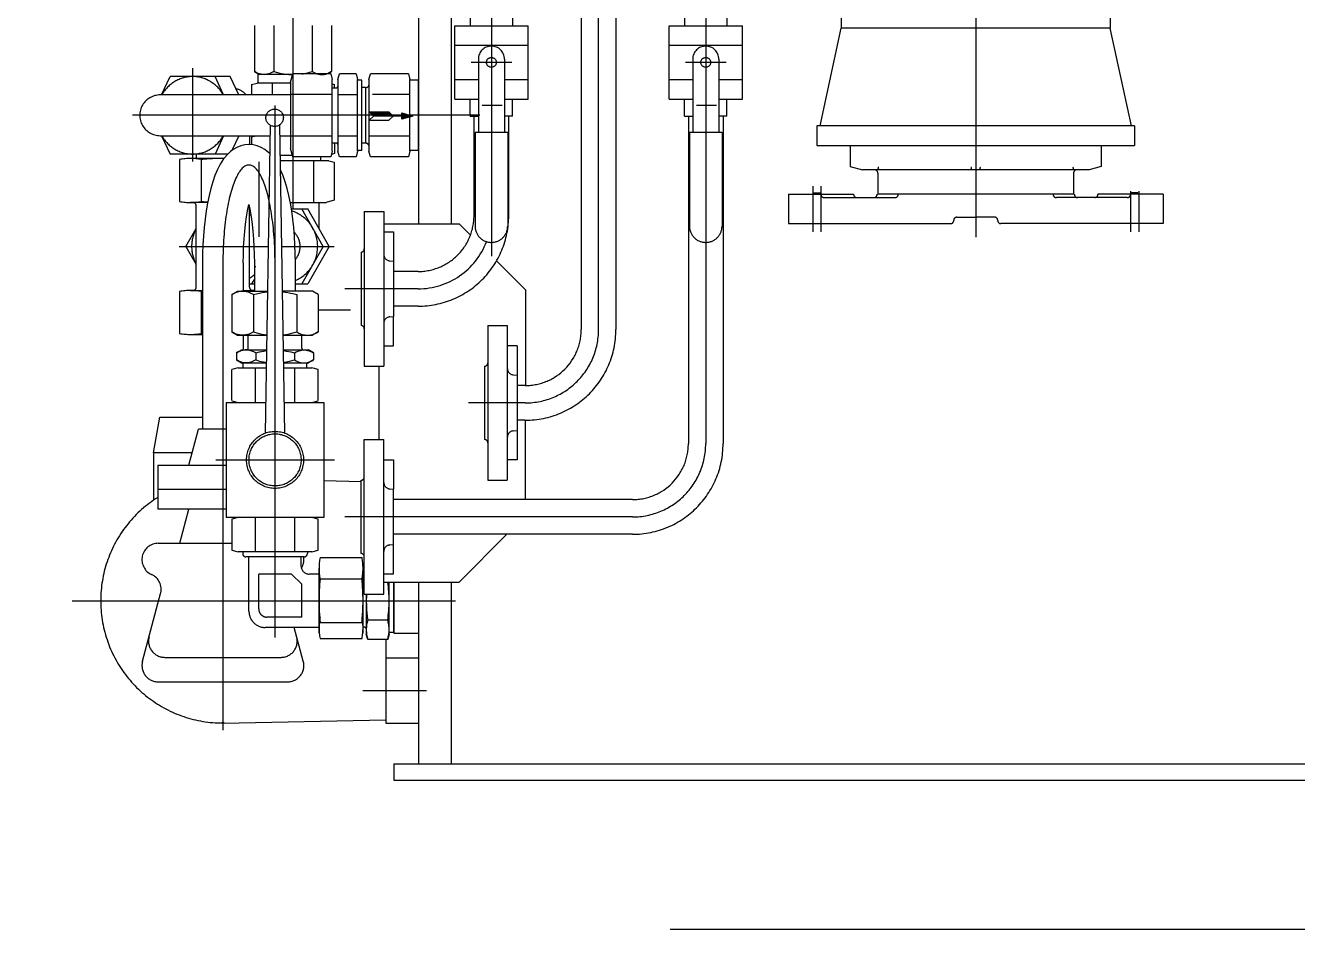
# Model space of a CAD drawing. Header units: millimetres. Extents: x -1838618 to -1600818, y -1770412 to -1553248.
# Drawn here: x -1818000 to -1817219, y -1655445 to -1654890 of the extents above; entities that cross this region are included whole.
import ezdxf

# ---------------------------------------------------------------- set-up
doc = ezdxf.new("R2010")
doc.units = ezdxf.units.MM
doc.header["$LTSCALE"] = 100
doc.linetypes.add('CENTER2', pattern=[28.575, 19.05, -3.175, 3.175, -3.175])
doc.linetypes.add('DASHED', pattern=[0.75, 0.5, -0.25])
doc.layers.add('bt', color=7, linetype='Continuous')
doc.layers.add('PV', color=7, linetype='Continuous')

# ---------------------------------------------------------------- blocks, each defined once
blk = doc.blocks.new('GENERATE')
at = {"color": 9, "linetype": 'CENTER2', "ltscale": 25.4}
for p, q in [((-1684.75, 513.04), (-1682.14, 510.44)), ((-1684.75, 513.04), (-1672.6, 513.04)), ((-1682.14, 510.44), (-1684.75, 507.84)), ((-1684.75, 507.84), (-1672.6, 507.84)), ((-1684.55, 512.87), (-1672.45, 512.87)), ((-1684.37, 512.7), (-1672.28, 512.7)), ((-1684.2, 512.52), (-1672.11, 512.52)), ((-1684.03, 512.35), (-1671.93, 512.35)), ((-1683.85, 512.18), (-1671.76, 512.18)), ((-1683.68, 512), (-1671.59, 512)), ((-1683.51, 511.83), (-1671.41, 511.83)), ((-1683.33, 511.65), (-1671.24, 511.66)), ((-1683.16, 511.48), (-1671.07, 511.48)), ((-1682.99, 511.31), (-1670.89, 511.31)), ((-1682.81, 511.13), (-1670.72, 511.13)), ((-1682.64, 510.96), (-1670.55, 510.96)), ((-1682.46, 510.79), (-1670.37, 510.79)), ((-1682.29, 510.61), (-1670.2, 510.61)), ((-1664.79, 510.44), (-1682.14, 510.44)), ((-1670, 510.44), (-1672.6, 513.04)), ((-1672.6, 507.84), (-1670, 510.44)), ((-1664.79, 512.3), (-1657.86, 510.44)), ((-1664.79, 508.58), (-1664.79, 512.3)), ((-1657.86, 510.44), (-1664.79, 508.58)), ((-1664.56, 508.66), (-1664.56, 512.22)), ((-1664.33, 508.72), (-1664.33, 512.16)), ((-1664.1, 508.79), (-1664.1, 512.1)), ((-1663.87, 508.85), (-1663.87, 512.04)), ((-1663.64, 508.91), (-1663.64, 511.97)), ((-1663.41, 508.97), (-1663.41, 511.91)), ((-1663.18, 509.03), (-1663.18, 511.85)), ((-1662.94, 509.1), (-1662.94, 511.79)), ((-1662.71, 509.16), (-1662.71, 511.73)), ((-1662.48, 509.22), (-1662.48, 511.66)), ((-1662.25, 509.28), (-1662.25, 511.6)), ((-1662.02, 509.34), (-1662.02, 511.54)), ((-1661.79, 509.41), (-1661.79, 511.48)), ((-1661.56, 509.47), (-1661.56, 511.42)), ((-1661.33, 509.53), (-1661.33, 511.35)), ((-1661.09, 509.59), (-1661.09, 511.29)), ((-1660.86, 509.65), (-1660.86, 511.23)), ((-1660.63, 509.72), (-1660.63, 511.17)), ((-1660.4, 509.78), (-1660.4, 511.11)), ((-1660.17, 509.84), (-1660.17, 511.04)), ((-1659.94, 509.9), (-1659.94, 510.98)), ((-1659.71, 509.96), (-1659.71, 510.92)), ((-1659.48, 510.03), (-1659.48, 510.86)), ((-1659.24, 510.09), (-1659.24, 510.8)), ((-1659.01, 510.15), (-1659.01, 510.73)), ((-1658.78, 510.21), (-1658.78, 510.67)), ((-1658.55, 510.27), (-1658.55, 510.61)), ((-1658.32, 510.34), (-1658.32, 510.55)), ((-1658.09, 510.4), (-1658.09, 510.49))]:
    blk.add_line(p, q, dxfattribs=at)
at = {"layer": 'PV', "color": 9, "linetype": 'CENTER2', "ltscale": 25.4}
for p, q in [((-1609.74, 656.96), (-1609.74, 424.37)), ((-1543.96, 379.37), (-1543.96, 656.51)), ((-1478.18, 656.9), (-1478.18, 309.37)), ((-1312.5, 650.17), (-1312.5, 436.08)), ((-1554.61, 636.38), (-1554.61, 379.37)), ((-1533.31, 636.38), (-1533.31, 379.37)), ((-1731.5, 592.62), (-1731.5, 453.38)), ((-1395, 577.88), (-1395, 564.38)), ((-1230, 577.88), (-1230, 564.38)), ((-1654.5, 572.88), (-1654.5, 444.37)), ((-1634.5, 572.88), (-1634.5, 444.37)), ((-1622.74, 576.38), (-1622.74, 565.88)), ((-1596.74, 576.38), (-1596.74, 565.88)), ((-1491.18, 576.38), (-1491.18, 565.88)), ((-1465.18, 576.38), (-1465.18, 565.88)), ((-1755.17, 566.04), (-1755.17, 537.71)), ((-1743.33, 566.04), (-1743.33, 537.71)), ((-1719.66, 566.04), (-1719.66, 537.71)), ((-1707.83, 566.04), (-1707.83, 537.71)), ((-1632.24, 520.88), (-1632.24, 565.88)), ((-1632.24, 565.88), (-1587.24, 565.88)), ((-1587.24, 520.88), (-1587.24, 565.88)), ((-1500.68, 520.88), (-1500.68, 565.88)), ((-1500.68, 565.88), (-1455.68, 565.88)), ((-1455.68, 520.88), (-1455.68, 565.88)), ((-1408, 504.38), (-1395, 564.38)), ((-1230, 564.38), (-1395, 564.38)), ((-1217, 504.38), (-1230, 564.38)), ((-1632.24, 553.87), (-1587.24, 553.87)), ((-1500.68, 553.87), (-1455.68, 553.87)), ((-1793.09, 539.75), (-1793.09, 482.51)), ((-1597.24, 543.38), (-1622.24, 543.38)), ((-1617.74, 545.37), (-1617.74, 500.39)), ((-1601.74, 545.37), (-1601.74, 500.39)), ((-1465.69, 543.38), (-1490.68, 543.38)), ((-1486.18, 545.37), (-1486.18, 500.39)), ((-1470.19, 545.37), (-1470.19, 500.39)), ((-1812.15, 523.38), (-1806.86, 534.65)), ((-1770.03, 534.65), (-1806.86, 534.65)), ((-1774.03, 523.38), (-1779.32, 534.65)), ((-1764.73, 523.38), (-1770.03, 534.65)), ((-1755.17, 537.71), (-1752, 535.88)), ((-1754.11, 537.13), (-1755.17, 537.71)), ((-1752.79, 536.56), (-1754.11, 537.13)), ((-1753.09, 535.88), (-1753.09, 530.67)), ((-1731.77, 535.88), (-1753.09, 535.88)), ((-1752.12, 536.32), (-1752.79, 536.56)), ((-1751.4, 536.13), (-1752.12, 536.32)), ((-1750.99, 536.04), (-1751.4, 536.13)), ((-1750.56, 535.97), (-1750.99, 536.04)), ((-1749.86, 535.89), (-1750.56, 535.97)), ((-1749.25, 535.88), (-1749.86, 535.89)), ((-1748.52, 535.91), (-1749.25, 535.88)), ((-1747.94, 535.97), (-1748.52, 535.91)), ((-1747.55, 536.04), (-1747.94, 535.97)), ((-1747.1, 536.13), (-1747.55, 536.04)), ((-1746.4, 536.33), (-1747.1, 536.13)), ((-1745.71, 536.56), (-1746.4, 536.33)), ((-1744.51, 537.09), (-1745.71, 536.56)), ((-1743.34, 537.71), (-1744.51, 537.09)), ((-1743.34, 537.71), (-1740.96, 537.08)), ((-1740.96, 537.08), (-1738.58, 536.56)), ((-1738.58, 536.56), (-1737.19, 536.33)), ((-1737.19, 536.33), (-1735.8, 536.13)), ((-1735.8, 536.13), (-1734.9, 536.04)), ((-1734.9, 536.04), (-1734.12, 535.97)), ((-1734.12, 535.97), (-1733.12, 535.92)), ((-1733.12, 535.92), (-1731.77, 535.88)), ((-1733, 531.23), (-1731.66, 536.3)), ((-1733, 531.23), (-1733, 490.52)), ((-1708.32, 536.31), (-1731.66, 536.31)), ((-1726.02, 536.29), (-1725.29, 536.4)), ((-1725.29, 536.4), (-1724.41, 536.56)), ((-1724.41, 536.56), (-1721.78, 537.13)), ((-1721.78, 537.13), (-1719.66, 537.71)), ((-1719.66, 537.71), (-1718.49, 537.09)), ((-1719.66, 537.71), (-1718.49, 537.09)), ((-1718.49, 537.09), (-1717.29, 536.56)), ((-1718.49, 537.09), (-1717.29, 536.56)), ((-1717.29, 536.56), (-1716.9, 536.43)), ((-1717.29, 536.56), (-1716.6, 536.33)), ((-1716.9, 536.43), (-1716.45, 536.29)), ((-1716.6, 536.33), (-1715.9, 536.13)), ((-1715.9, 536.13), (-1715.45, 536.04)), ((-1715.45, 536.04), (-1715.06, 535.97)), ((-1715.06, 535.97), (-1714.48, 535.91)), ((-1714.48, 535.91), (-1713.75, 535.88)), ((-1713.75, 535.88), (-1713.14, 535.89)), ((-1713.14, 535.89), (-1712.43, 535.97)), ((-1712.43, 535.97), (-1712.01, 536.04)), ((-1712.01, 536.04), (-1711.6, 536.13)), ((-1711.6, 536.13), (-1711.27, 536.21)), ((-1711.27, 536.21), (-1711, 536.29)), ((-1711, 536.29), (-1710.63, 536.41)), ((-1710.63, 536.41), (-1710.2, 536.56)), ((-1707.83, 537.71), (-1710.25, 536.31)), ((-1710.2, 536.56), (-1708.88, 537.13)), ((-1708.88, 537.13), (-1707.83, 537.71)), ((-1708.32, 536.3), (-1707.41, 532.87)), ((-1707.41, 488.88), (-1707.41, 532.87)), ((-1703.94, 532.83), (-1703.04, 536.25)), ((-1703.94, 532.83), (-1703.94, 488.84)), ((-1692.7, 536.27), (-1703.04, 536.27)), ((-1692.7, 536.25), (-1691.8, 532.83)), ((-1691.8, 488.84), (-1691.8, 532.83)), ((-1689.2, 532.42), (-1691.8, 532.42)), ((-1689.2, 489.25), (-1689.2, 532.42)), ((-1684.86, 532.87), (-1683.96, 536.29)), ((-1684.86, 532.87), (-1684.86, 488.88)), ((-1660.61, 536.31), (-1683.95, 536.31)), ((-1660.61, 536.3), (-1659.71, 532.87)), ((-1654.5, 532.42), (-1659.71, 532.42)), ((-1659.7, 488.88), (-1659.7, 532.87)), ((-1654.5, 489.25), (-1654.5, 532.42)), ((-1632.24, 532.87), (-1617.74, 532.87)), ((-1601.74, 532.87), (-1587.24, 532.87)), ((-1500.68, 532.87), (-1486.18, 532.87)), ((-1470.19, 532.87), (-1455.68, 532.87)), ((-1733, 523.38), (-1813, 523.38)), ((-1756.97, 529.76), (-1756.97, 523.38)), ((-1756.96, 529.77), (-1753.54, 530.67)), ((-1733, 530.67), (-1753.54, 530.67)), ((-1744.25, 530.67), (-1744.25, 523.38)), ((-1707.41, 523.59), (-1733, 523.59)), ((-1707.41, 530.11), (-1706.12, 529.77)), ((-1707.41, 527.8), (-1704.8, 527.8)), ((-1706.12, 529.77), (-1706.12, 527.8)), ((-1691.8, 523.54), (-1703.94, 523.54)), ((-1686.95, 527.9), (-1689.2, 527.9)), ((-1686.95, 527.9), (-1686.95, 493.77)), ((-1659.7, 523.59), (-1682.69, 523.59)), ((-1742.5, 190.29), (-1742.5, 516.89)), ((-1632.24, 520.88), (-1617.74, 520.88)), ((-1622.74, 510.37), (-1622.74, 520.87)), ((-1603.2, 516.87), (-1615.49, 516.87)), ((-1601.74, 520.88), (-1587.24, 520.88)), ((-1596.74, 510.38), (-1596.74, 520.87)), ((-1500.68, 520.88), (-1486.18, 520.88)), ((-1491.18, 510.37), (-1491.18, 520.87)), ((-1471.65, 516.87), (-1483.94, 516.87)), ((-1470.19, 520.88), (-1455.68, 520.88)), ((-1465.18, 510.38), (-1465.18, 520.87)), ((-1616.8, 510.88), (-1829.96, 510.88)), ((-1622.74, 510.37), (-1617.74, 510.37)), ((-1620.39, 449.37), (-1620.39, 510.37)), ((-1596.74, 510.37), (-1601.74, 510.37)), ((-1599.09, 449.38), (-1599.09, 510.37)), ((-1491.18, 510.37), (-1486.18, 510.37)), ((-1488.83, 510.37), (-1488.83, 309.37)), ((-1465.18, 510.37), (-1470.19, 510.37)), ((-1467.53, 510.37), (-1467.53, 309.37)), ((-1745.5, 504.79), (-1748.5, 315.82)), ((-1736.5, 315.82), (-1739.5, 505.11)), ((-1599.74, 500.39), (-1619.74, 500.39)), ((-1619.74, 500.39), (-1619.74, 442.88)), ((-1599.74, 500.39), (-1599.74, 442.88)), ((-1468.19, 500.39), (-1488.19, 500.39)), ((-1488.19, 500.39), (-1488.19, 442.88)), ((-1468.19, 500.39), (-1468.19, 442.88)), ((-1215, 504.38), (-1410, 504.38)), ((-1410, 504.38), (-1410, 492.38)), ((-1215, 504.38), (-1215, 492.38)), ((-1813, 498.38), (-1745.6, 498.38)), ((-1812.15, 498.38), (-1806.86, 487.1)), ((-1774.03, 498.38), (-1779.32, 487.1)), ((-1764.73, 498.38), (-1768.98, 489.34)), ((-1763.55, 492.1), (-1765.93, 491.16)), ((-1761.06, 492.68), (-1763.55, 492.1)), ((-1758.5, 492.88), (-1761.06, 492.68)), ((-1755.93, 492.68), (-1758.5, 492.88)), ((-1758.12, 498.38), (-1758.12, 492.87)), ((-1756.93, 497.67), (-1756.93, 492.8)), ((-1756.92, 497.67), (-1754.26, 498.38)), ((-1753.45, 492.1), (-1755.93, 492.68)), ((-1751.07, 491.16), (-1753.45, 492.1)), ((-1739.39, 498.38), (-1733, 498.38)), ((-1707.41, 498.17), (-1733, 498.17)), ((-1704.8, 493.87), (-1707.41, 493.87)), ((-1706.08, 493.87), (-1706.08, 487.34)), ((-1691.8, 498.13), (-1703.94, 498.13)), ((-1686.91, 493.77), (-1689.19, 493.77)), ((-1684.86, 492.37), (-1685.03, 492.68)), ((-1659.7, 498.17), (-1684.86, 498.17)), ((-1410, 492.38), (-1215, 492.38)), ((-1389.5, 492.38), (-1389.5, 479.38)), ((-1235.5, 492.38), (-1235.5, 479.38)), ((-1771.55, 487.1), (-1806.86, 487.1)), ((-1773.89, 484.38), (-1794.41, 484.38)), ((-1790.88, 487.1), (-1790.88, 484.38)), ((-1774.06, 484.15), (-1776.12, 480.96)), ((-1771.37, 487.28), (-1774.06, 484.15)), ((-1769.85, 488.66), (-1771.37, 487.28)), ((-1768.17, 489.89), (-1769.85, 488.66)), ((-1765.93, 491.16), (-1768.17, 489.89)), ((-1748.83, 489.89), (-1751.07, 491.16)), ((-1747.24, 488.73), (-1748.83, 489.89)), ((-1745.77, 487.43), (-1747.24, 488.73)), ((-1739.2, 486.43), (-1731.92, 486.43)), ((-1731.66, 485.46), (-1733, 490.52)), ((-1708.31, 485.46), (-1731.66, 485.46)), ((-1714.54, 485.46), (-1714.54, 482.96)), ((-1707.41, 488.88), (-1708.31, 485.46)), ((-1706.08, 487.34), (-1707.95, 486.84)), ((-1703.04, 485.42), (-1703.94, 488.84)), ((-1692.7, 485.42), (-1703.04, 485.42)), ((-1691.8, 488.84), (-1692.7, 485.42)), ((-1689.2, 489.25), (-1691.8, 489.25)), ((-1683.96, 485.46), (-1684.86, 488.88)), ((-1660.61, 485.46), (-1683.96, 485.46)), ((-1659.71, 488.88), (-1660.61, 485.46)), ((-1654.5, 489.25), (-1659.71, 489.25)), ((-1801.05, 483.75), (-1801.05, 458)), ((-1787.78, 483.75), (-1787.78, 458)), ((-1777.85, 477.58), (-1779.39, 473.9)), ((-1776.12, 480.96), (-1777.85, 477.58)), ((-1752.5, 482.31), (-1752.5, 436.39)), ((-1709.54, 482.96), (-1739.15, 482.96)), ((-1737.57, 473.79), (-1739.06, 477.38)), ((-1718.83, 482.96), (-1718.83, 457.38)), ((-1709.54, 482.96), (-1706.12, 482.06)), ((-1706.12, 482.06), (-1706.12, 458.71)), ((-1389.5, 479.38), (-1382.04, 477.38)), ((-1242.96, 477.38), (-1382.04, 477.38)), ((-1235.5, 479.38), (-1242.97, 477.38)), ((-1780.7, 470.12), (-1781.92, 465.92)), ((-1779.39, 473.9), (-1780.7, 470.12)), ((-1736.3, 470.12), (-1737.57, 473.79)), ((-1735.08, 465.92), (-1736.3, 470.12)), ((-1372.5, 475.38), (-1372.5, 462.38)), ((-1252.5, 475.38), (-1252.5, 462.38)), ((-1782.96, 461.67), (-1783.91, 456.99)), ((-1781.92, 465.92), (-1782.96, 461.67)), ((-1734.04, 461.67), (-1735.08, 465.92)), ((-1733.09, 456.99), (-1734.04, 461.67)), ((-1427.5, 462.38), (-1427.5, 444.38)), ((-1427.5, 462.38), (-1387.5, 462.38)), ((-1412.5, 467.38), (-1412.5, 439.38)), ((-1412, 463.38), (-1407.5, 463.38)), ((-1412, 463.38), (-1412, 462.38)), ((-1407.5, 467.38), (-1407.5, 439.38)), ((-1407.5, 463.38), (-1407.5, 462.38)), ((-1252, 462.38), (-1372.5, 462.38)), ((-1197.5, 462.38), (-1237.5, 462.38)), ((-1217.5, 464.37), (-1217.5, 439.38)), ((-1213, 463.38), (-1217.5, 463.38)), ((-1217.5, 463.38), (-1217.5, 462.38)), ((-1213, 463.38), (-1213, 462.38)), ((-1212.5, 464.37), (-1212.5, 439.38)), ((-1197.5, 462.38), (-1197.5, 444.38)), ((-1783.84, 457.38), (-1794.41, 457.38)), ((-1790.88, 405.38), (-1790.88, 455.38)), ((-1783.91, 456.99), (-1784.71, 452.28)), ((-1759.39, 452.31), (-1758.56, 456.21)), ((-1757.61, 452.31), (-1758.44, 456.21)), ((-1758.12, 405.38), (-1758.12, 454.88)), ((-1758.12, 453.38), (-1757.81, 453.38)), ((-1733.16, 457.38), (-1711.18, 457.38)), ((-1732.29, 452.28), (-1733.09, 456.99)), ((-1732.46, 453.38), (-1722.42, 453.38)), ((-1712.9, 430.38), (-1726.02, 453.38)), ((-1709.3, 430.38), (-1722.42, 453.38)), ((-1715.5, 441.24), (-1715.5, 457.38)), ((-1706.12, 458.71), (-1711.18, 457.38)), ((-1405.5, 460.38), (-1362, 460.38)), ((-1219.5, 460.38), (-1263, 460.38)), ((-1785.41, 447.2), (-1785.98, 442.1)), ((-1784.71, 452.28), (-1785.41, 447.2)), ((-1760.6, 444.1), (-1760, 448.47)), ((-1760, 448.47), (-1759.39, 452.31)), ((-1757, 448.47), (-1757.61, 452.31)), ((-1756.4, 444.1), (-1757, 448.47)), ((-1731.58, 447.2), (-1732.29, 452.28)), ((-1731.02, 442.1), (-1731.58, 447.2)), ((-1687.74, 451.87), (-1675.74, 451.87)), ((-1687.74, 451.87), (-1687.74, 356.87)), ((-1675.74, 451.87), (-1675.74, 356.87)), ((-1324, 448.38), (-1312.5, 448.38)), ((-1301, 448.38), (-1312.5, 448.38)), ((-1797.15, 430.38), (-1790.88, 441.38)), ((-1785.98, 442.1), (-1786.43, 436.75)), ((-1761.49, 434.95), (-1761.09, 439.69)), ((-1761.09, 439.69), (-1760.6, 444.1)), ((-1755.91, 439.69), (-1756.4, 444.1)), ((-1755.51, 434.95), (-1755.91, 439.69)), ((-1730.57, 436.75), (-1731.02, 442.1)), ((-1675.74, 444.37), (-1629.51, 444.37)), ((-1675.74, 439.37), (-1669.74, 439.37)), ((-1669.74, 439.37), (-1669.74, 421.39)), ((-1629.51, 444.37), (-1622.54, 437.4)), ((-1427.5, 444.38), (-1328, 444.38)), ((-1197.5, 444.38), (-1297, 444.38)), ((-1801.37, 430.38), (-1746.68, 430.38)), ((-1797.15, 430.38), (-1790.88, 419.38)), ((-1786.74, 431.38), (-1786.93, 426.13)), ((-1786.43, 436.75), (-1786.74, 431.38)), ((-1761.94, 425.29), (-1761.77, 430.21)), ((-1761.77, 430.21), (-1761.49, 434.95)), ((-1755.23, 430.21), (-1755.51, 434.95)), ((-1755.06, 425.29), (-1755.23, 430.21)), ((-1738.31, 430.38), (-1706.26, 430.38)), ((-1730.26, 431.38), (-1730.57, 436.75)), ((-1730.06, 425.88), (-1730.26, 431.38)), ((-1712.9, 430.38), (-1726.02, 407.38)), ((-1709.3, 430.38), (-1722.42, 407.38)), ((-1786.93, 426.13), (-1787, 420.88)), ((-1762, 420.38), (-1761.94, 425.29)), ((-1755, 420.38), (-1755.06, 425.29)), ((-1730, 420.38), (-1730.06, 425.88)), ((-1689.74, 426.87), (-1689.74, 381.87)), ((-1672.06, 421.58), (-1669.74, 421.39)), ((-1787, 420.88), (-1787, 318.19)), ((-1774.5, 420.38), (-1774.5, 133.41)), ((-1762, 420.38), (-1762, 402.88)), ((-1755, 402.88), (-1755, 420.38)), ((-1730, 402.88), (-1730, 420.38)), ((-1669.74, 421.39), (-1669.74, 387.35)), ((-1654.74, 415.02), (-1669.74, 415.02)), ((-1606.6, 421.46), (-1588.85, 403.71)), ((-1758.12, 407.38), (-1755, 407.38)), ((-1755, 410.65), (-1756.87, 407.38)), ((-1730, 407.38), (-1722.42, 407.38)), ((-1801.05, 402.75), (-1801.05, 377)), ((-1794.41, 403.38), (-1787, 403.38)), ((-1787.78, 402.75), (-1787.78, 377)), ((-1769.06, 400.82), (-1765.5, 402.88)), ((-1767.87, 401.46), (-1769.06, 400.82)), ((-1769.06, 400.82), (-1769.06, 377.93)), ((-1766.39, 402.11), (-1767.87, 401.46)), ((-1765.63, 402.38), (-1766.39, 402.11)), ((-1764.83, 402.59), (-1765.63, 402.38)), ((-1765.5, 402.88), (-1747.12, 402.88)), ((-1764.37, 402.69), (-1764.83, 402.59)), ((-1763.89, 402.77), (-1764.37, 402.69)), ((-1763.1, 402.86), (-1763.89, 402.77)), ((-1762.42, 402.88), (-1763.1, 402.86)), ((-1761.59, 402.84), (-1762.42, 402.88)), ((-1762, 403.38), (-1755, 403.38)), ((-1760.95, 402.77), (-1761.59, 402.84)), ((-1760.51, 402.69), (-1760.95, 402.77)), ((-1760.01, 402.59), (-1760.51, 402.69)), ((-1759.22, 402.37), (-1760.01, 402.59)), ((-1758.44, 402.11), (-1759.22, 402.37)), ((-1757.1, 401.52), (-1758.44, 402.11)), ((-1755.78, 400.82), (-1757.1, 401.52)), ((-1755.78, 400.82), (-1753.11, 401.52)), ((-1755.78, 400.82), (-1755.78, 377.93)), ((-1753.11, 401.52), (-1750.45, 402.11)), ((-1750.45, 402.11), (-1748.89, 402.37)), ((-1748.89, 402.37), (-1747.32, 402.59)), ((-1747.32, 402.59), (-1747.22, 402.6)), ((-1747.22, 402.6), (-1747.1, 402.61)), ((-1737.96, 402.62), (-1737.82, 402.61)), ((-1719.5, 402.88), (-1737.88, 402.88)), ((-1737.82, 402.61), (-1737.68, 402.59)), ((-1737.68, 402.59), (-1736.1, 402.38)), ((-1736.1, 402.38), (-1734.55, 402.11)), ((-1734.55, 402.11), (-1732.97, 401.78)), ((-1732.97, 401.78), (-1731.59, 401.46)), ((-1731.59, 401.46), (-1729.22, 400.82)), ((-1729.22, 400.82), (-1729.22, 377.93)), ((-1715.94, 400.82), (-1719.5, 402.88)), ((-1715.94, 400.82), (-1715.94, 377.93)), ((-1654.74, 404.37), (-1699.72, 404.37)), ((-1588.85, 403.71), (-1588.85, 345.02)), ((-1715.94, 391.47), (-1696.29, 391.47)), ((-1654.74, 393.72), (-1669.74, 393.72)), ((-1672.06, 387.17), (-1669.74, 387.35)), ((-1669.74, 369.37), (-1669.74, 387.36)), ((-1794.46, 376.38), (-1787, 376.38)), ((-1769.06, 377.93), (-1765.5, 375.88)), ((-1767.87, 377.29), (-1769.06, 377.93)), ((-1766.39, 376.65), (-1767.87, 377.29)), ((-1765.63, 376.38), (-1766.39, 376.65)), ((-1764.83, 376.17), (-1765.63, 376.38)), ((-1765.5, 375.88), (-1747.55, 375.88)), ((-1764.37, 376.06), (-1764.83, 376.17)), ((-1763.89, 375.98), (-1764.37, 376.06)), ((-1763.1, 375.9), (-1763.89, 375.98)), ((-1762.42, 375.88), (-1763.1, 375.9)), ((-1761.59, 375.92), (-1762.42, 375.88)), ((-1762, 375.88), (-1762, 366.88)), ((-1760.95, 375.98), (-1761.59, 375.92)), ((-1760.51, 376.06), (-1760.95, 375.98)), ((-1760.01, 376.17), (-1760.51, 376.06)), ((-1759.22, 376.38), (-1760.01, 376.17)), ((-1758.44, 376.65), (-1759.22, 376.38)), ((-1759, 367.88), (-1759, 375.88)), ((-1757.1, 377.24), (-1758.44, 376.65)), ((-1755.78, 377.93), (-1757.1, 377.24)), ((-1755.78, 377.93), (-1753.11, 377.23)), ((-1753.11, 377.23), (-1750.45, 376.65)), ((-1750.45, 376.65), (-1748.98, 376.4)), ((-1748.98, 376.4), (-1747.47, 376.18)), ((-1737.46, 376.19), (-1736.02, 376.39)), ((-1737.45, 375.88), (-1719.5, 375.88)), ((-1736.02, 376.39), (-1734.55, 376.65)), ((-1734.55, 376.65), (-1732.97, 376.97)), ((-1732.97, 376.97), (-1731.59, 377.29)), ((-1731.59, 377.29), (-1729.22, 377.93)), ((-1729.22, 377.93), (-1727.9, 377.24)), ((-1727.9, 377.24), (-1726.56, 376.65)), ((-1726.56, 376.65), (-1725.78, 376.38)), ((-1726, 367.88), (-1726, 375.88)), ((-1725.78, 376.38), (-1724.99, 376.17)), ((-1724.99, 376.17), (-1724.49, 376.06)), ((-1724.49, 376.06), (-1724.05, 375.98)), ((-1724.05, 375.98), (-1723.41, 375.92)), ((-1723.41, 375.92), (-1722.58, 375.88)), ((-1722.58, 375.88), (-1721.9, 375.9)), ((-1721.9, 375.9), (-1721.11, 375.98)), ((-1721.11, 375.98), (-1720.63, 376.06)), ((-1720.63, 376.06), (-1720.17, 376.17)), ((-1720.17, 376.17), (-1719.37, 376.38)), ((-1715.94, 377.93), (-1719.5, 375.88)), ((-1719.37, 376.38), (-1718.61, 376.65)), ((-1718.61, 376.65), (-1717.13, 377.29)), ((-1717.13, 377.29), (-1715.94, 377.93)), ((-1611.96, 381.87), (-1599.96, 381.87)), ((-1611.96, 381.87), (-1611.96, 286.87)), ((-1599.96, 381.87), (-1599.96, 286.87)), ((-1675.74, 369.37), (-1669.74, 369.37)), ((-1593.96, 369.37), (-1599.96, 369.37)), ((-1593.96, 369.37), (-1593.96, 351.39)), ((-1766.17, 365.05), (-1763, 366.88)), ((-1765.11, 365.62), (-1766.17, 365.04)), ((-1766.17, 365.04), (-1766.17, 360.71)), ((-1766.17, 360.71), (-1763, 358.88)), ((-1765.11, 360.13), (-1766.17, 360.71)), ((-1763.79, 366.19), (-1765.11, 365.62)), ((-1763.79, 359.56), (-1765.11, 360.13)), ((-1763.12, 366.43), (-1763.79, 366.19)), ((-1763.12, 359.32), (-1763.79, 359.56)), ((-1762.4, 366.62), (-1763.12, 366.43)), ((-1762.4, 359.13), (-1763.12, 359.32)), ((-1763, 366.88), (-1747.69, 366.88)), ((-1761.99, 366.71), (-1762.4, 366.62)), ((-1761.99, 359.04), (-1762.4, 359.13)), ((-1761.57, 366.78), (-1761.99, 366.71)), ((-1760.86, 366.86), (-1761.57, 366.78)), ((-1760.25, 366.88), (-1760.86, 366.86)), ((-1759.52, 366.84), (-1760.25, 366.88)), ((-1758.94, 366.78), (-1759.52, 366.84)), ((-1758.55, 366.71), (-1758.94, 366.78)), ((-1758.1, 366.62), (-1758.55, 366.71)), ((-1758.1, 359.13), (-1758.55, 359.04)), ((-1757.4, 366.42), (-1758.1, 366.62)), ((-1757.4, 359.33), (-1758.1, 359.13)), ((-1756.71, 366.19), (-1757.4, 366.42)), ((-1756.71, 359.56), (-1757.4, 359.33)), ((-1755.51, 365.66), (-1756.71, 366.19)), ((-1755.51, 360.09), (-1756.71, 359.56)), ((-1754.34, 365.04), (-1755.51, 365.66)), ((-1754.34, 360.71), (-1755.51, 360.09)), ((-1754.34, 365.04), (-1751.96, 365.67)), ((-1754.34, 365.04), (-1754.34, 360.71)), ((-1754.34, 360.71), (-1751.96, 360.08)), ((-1751.96, 365.67), (-1749.58, 366.19)), ((-1751.96, 360.08), (-1749.58, 359.56)), ((-1749.58, 366.19), (-1748.6, 366.36)), ((-1749.58, 359.56), (-1748.65, 359.4)), ((-1748.65, 359.4), (-1747.61, 359.24)), ((-1748.6, 366.36), (-1747.5, 366.53)), ((-1737.37, 366.51), (-1736.47, 366.38)), ((-1737.31, 366.88), (-1722, 366.88)), ((-1737.27, 359.25), (-1736.42, 359.38)), ((-1736.47, 366.38), (-1735.41, 366.19)), ((-1736.42, 359.38), (-1735.41, 359.56)), ((-1735.41, 366.19), (-1732.78, 365.62)), ((-1735.41, 359.56), (-1732.78, 360.13)), ((-1732.78, 365.62), (-1730.66, 365.04)), ((-1732.78, 360.13), (-1730.66, 360.71)), ((-1730.66, 365.04), (-1729.49, 365.66)), ((-1730.66, 365.04), (-1730.66, 360.71)), ((-1730.66, 360.71), (-1729.49, 360.09)), ((-1729.49, 365.66), (-1728.29, 366.19)), ((-1729.49, 360.09), (-1728.29, 359.56)), ((-1728.29, 366.19), (-1727.6, 366.42)), ((-1728.29, 359.56), (-1727.6, 359.33)), ((-1727.6, 359.33), (-1726.9, 359.13)), ((-1727.6, 366.42), (-1726.9, 366.62)), ((-1726.9, 366.62), (-1726.45, 366.71)), ((-1726.9, 359.13), (-1726.45, 359.04)), ((-1726.45, 366.71), (-1726.06, 366.78)), ((-1726.06, 366.78), (-1725.48, 366.84)), ((-1725.48, 366.84), (-1724.75, 366.88)), ((-1724.75, 366.88), (-1724.14, 366.86)), ((-1724.14, 366.86), (-1723.43, 366.78)), ((-1723.43, 366.78), (-1723.01, 366.71)), ((-1723.01, 366.71), (-1722.6, 366.62)), ((-1723.01, 359.04), (-1722.6, 359.13)), ((-1722.6, 366.62), (-1721.88, 366.43)), ((-1722.6, 359.13), (-1721.88, 359.32)), ((-1718.83, 365.04), (-1722, 366.88)), ((-1718.83, 360.71), (-1722, 358.88)), ((-1721.88, 366.43), (-1721.2, 366.19)), ((-1721.88, 359.32), (-1721.2, 359.56)), ((-1721.2, 366.19), (-1719.88, 365.62)), ((-1721.2, 359.56), (-1719.88, 360.13)), ((-1719.88, 365.62), (-1718.83, 365.04)), ((-1719.88, 360.13), (-1718.83, 360.71)), ((-1718.83, 365.04), (-1718.83, 360.71)), ((-1765.13, 355.88), (-1768.94, 354.86)), ((-1768.94, 335.74), (-1768.94, 354.86)), ((-1765.13, 355.88), (-1747.86, 355.88)), ((-1763, 358.88), (-1747.82, 358.88)), ((-1762, 355.88), (-1762, 358.95)), ((-1761.57, 358.97), (-1761.99, 359.04)), ((-1760.86, 358.89), (-1761.57, 358.97)), ((-1760.25, 358.88), (-1760.86, 358.89)), ((-1759.52, 358.91), (-1760.25, 358.88)), ((-1758.94, 358.97), (-1759.52, 358.91)), ((-1758.55, 359.04), (-1758.94, 358.97)), ((-1754.72, 355.88), (-1754.72, 334.71)), ((-1737.18, 358.88), (-1722, 358.88)), ((-1737.13, 355.88), (-1719.87, 355.88)), ((-1730.28, 334.71), (-1730.28, 355.88)), ((-1726.45, 359.04), (-1726.06, 358.97)), ((-1726.06, 358.97), (-1725.48, 358.91)), ((-1725.48, 358.91), (-1724.75, 358.88)), ((-1724.75, 358.88), (-1724.14, 358.89)), ((-1724.14, 358.89), (-1723.43, 358.97)), ((-1723.43, 358.97), (-1723.01, 359.04)), ((-1723, 355.88), (-1723, 358.95)), ((-1716.06, 354.86), (-1719.87, 355.88)), ((-1716.06, 335.74), (-1716.06, 354.86)), ((-1687.74, 356.87), (-1675.74, 356.87)), ((-1678.85, 356.87), (-1678.85, 311.87)), ((-1613.96, 356.87), (-1613.96, 311.87)), ((-1596.28, 351.58), (-1593.96, 351.39)), ((-1593.96, 351.39), (-1593.96, 317.35)), ((-1588.96, 345.02), (-1593.96, 345.02)), ((-1768.94, 335.73), (-1765.13, 334.71)), ((-1719.87, 334.71), (-1716.06, 335.73)), ((-1772.5, 334.71), (-1748.2, 334.71)), ((-1772.5, 334.71), (-1772.5, 264.04)), ((-1736.8, 334.71), (-1712.5, 334.71)), ((-1712.5, 334.71), (-1712.5, 264.04)), ((-1588.96, 334.37), (-1623.79, 334.37)), ((-1817, 303.69), (-1813.21, 325.69)), ((-1813.21, 325.69), (-1787, 325.69)), ((-1588.96, 323.72), (-1593.96, 323.72)), ((-1588.85, 275.02), (-1588.85, 323.72)), ((-1795.39, 296.19), (-1789.5, 318.19)), ((-1772.5, 318.19), (-1789.5, 318.19)), ((-1596.28, 317.17), (-1593.96, 317.35)), ((-1593.96, 317.36), (-1593.96, 299.37)), ((-1687.74, 311.87), (-1675.74, 311.87)), ((-1687.74, 216.87), (-1687.74, 311.87)), ((-1675.74, 216.87), (-1675.74, 311.87)), ((-1817, 303.69), (-1817, 274.67)), ((-1793.38, 303.69), (-1817, 303.69)), ((-1778.88, 299.38), (-1705.98, 299.38)), ((-1675.74, 299.37), (-1669.74, 299.37)), ((-1669.74, 299.37), (-1669.74, 281.39)), ((-1593.96, 299.37), (-1599.96, 299.37)), ((-1814.5, 296.19), (-1772.5, 296.19)), ((-1814.5, 296.19), (-1814.5, 269.19)), ((-1772.5, 281.19), (-1814.5, 281.19)), ((-1712.5, 286.64), (-1689.74, 286.18)), ((-1689.74, 241.87), (-1689.74, 286.87)), ((-1672.06, 281.58), (-1669.74, 281.39)), ((-1669.74, 247.35), (-1669.74, 281.39)), ((-1611.96, 286.87), (-1599.96, 286.87)), ((-1523.18, 275.02), (-1669.74, 275.02)), ((-1772.5, 269.19), (-1814.5, 269.19)), ((-1801.02, 248.19), (-1795.39, 269.19)), ((-1712.5, 264.04), (-1772.5, 264.04)), ((-1765.13, 264.04), (-1768.94, 263.02)), ((-1768.94, 263.01), (-1768.94, 243.9)), ((-1754.72, 264.04), (-1754.72, 242.88)), ((-1730.28, 242.88), (-1730.28, 264.04)), ((-1716.06, 263.02), (-1719.87, 264.04)), ((-1716.06, 243.9), (-1716.06, 263.01)), ((-1523.18, 264.37), (-1699.72, 264.37)), ((-1523.18, 253.72), (-1669.74, 253.72)), ((-1629.51, 224.37), (-1600.16, 253.72)), ((-1814.18, 248.19), (-1769.05, 248.19)), ((-1768.94, 243.9), (-1765.13, 242.87)), ((-1719.87, 242.88), (-1765.13, 242.88)), ((-1762.35, 242.88), (-1762.35, 241.87)), ((-1722.65, 242.88), (-1722.65, 241.87)), ((-1719.87, 242.88), (-1716.06, 243.9)), ((-1672.06, 247.17), (-1669.74, 247.35)), ((-1669.74, 229.37), (-1669.74, 247.36)), ((-1724.65, 239.88), (-1760.35, 239.88)), ((-1758.5, 206.5), (-1758.5, 239.88)), ((-1726.5, 234.25), (-1726.5, 239.88)), ((-1714.87, 239.43), (-1689.13, 239.43)), ((-1752.5, 207.88), (-1752.5, 229.25)), ((-1732.36, 229.25), (-1752.5, 229.25)), ((-1726.12, 223.01), (-1732.36, 229.25)), ((-1715.5, 229.25), (-1721.5, 229.25)), ((-1715.5, 192.96), (-1715.5, 232.84)), ((-1688.5, 192.92), (-1688.5, 232.84)), ((-1688.5, 229.13), (-1687.74, 229.13)), ((-1675.74, 229.37), (-1669.74, 229.37)), ((-1726.12, 202.88), (-1726.12, 223.01)), ((-1689.13, 226.15), (-1714.87, 226.15)), ((-1675.74, 224.37), (-1629.51, 224.37)), ((-1672.5, 192.42), (-1672.5, 224.37)), ((-1669.5, 224.37), (-1669.5, 193.13)), ((-1669.5, 193.38), (-1669.5, 224.37)), ((-1654.5, 224.37), (-1654.5, 112.88)), ((-1634.5, 224.37), (-1634.5, 112.88)), ((-1867.01, 212.88), (-1631.78, 212.88)), ((-1823.84, 175.78), (-1812.7, 217.35)), ((-1687.74, 216.87), (-1675.74, 216.87)), ((-1686.5, 216.87), (-1686.5, 192.42)), ((-1715.5, 196.5), (-1748.5, 196.5)), ((-1726.12, 202.88), (-1747.5, 202.88)), ((-1747.23, 202.88), (-1747.5, 202.88)), ((-1725.16, 175.78), (-1730.71, 196.5)), ((-1714.87, 199.6), (-1689.13, 199.6)), ((-1687.5, 196.63), (-1688.5, 196.63)), ((-1673.35, 201.06), (-1685.65, 201.06)), ((-1714.87, 189.83), (-1689.13, 189.83)), ((-1685.65, 189.24), (-1686.5, 192.42)), ((-1673.36, 189.23), (-1685.64, 189.23)), ((-1674.5, 189.23), (-1674.5, 137.88)), ((-1672.5, 192.42), (-1673.35, 189.24)), ((-1669.5, 193.38), (-1672.5, 193.38)), ((-1669.5, 193.13), (-1654.5, 193.13)), ((-1810.16, 178.19), (-1738.84, 178.19)), ((-1674.5, 177.88), (-1654.5, 177.88)), ((-1654.5, 177.88), (-1654.5, 137.88)), ((-1814.18, 163.19), (-1734.82, 163.19)), ((-1688.64, 157.88), (-1649.5, 157.88)), ((-1774.5, 137.88), (-1674.5, 139.88)), ((-1674.5, 137.88), (-1654.5, 137.88)), ((-1669.5, 112.88), (-1669.5, 102.88)), ((-1669.5, 112.88), (-962.5, 112.88)), ((-1669.5, 102.88), (-962.5, 102.88))]:
    blk.add_line(p, q, dxfattribs=at)
for centre, radius in [((-1609.74, 543.38), 3), ((-1478.18, 543.38), 3), ((-1742.74, 509.38), 5.35), ((-1742.5, 299.38), 17.5), ((-1742.5, 299.38), 16)]:
    blk.add_circle(centre, radius, dxfattribs=at)
for centre, radius, start, end in [((-1609.74, 545.37), 8, 0.00004, 179.99997), ((-1478.19, 545.37), 8, 0.00004, 179.99997), ((-1813, 510.88), 12.5, 89.99955, 269.99957), ((-1768.12, 517.25), 10, 37.76038, 80.59793), ((-1794.41, 448.9), 35.48, 79.21877, 100.7813), ((-1774.5, 343.31), 141.07, 89.75104, 95.40064), ((-1374.5, 475.38), 2, 359.99998, 90.00042), ((-1372, 478.38), 0.5, 90.00168, 179.99997), ((-1372, 478.38), 0.5, 179.99997, 269.99842), ((-1315.5, 478.38), 0.5, 359.99998, 90.00168), ((-1315.5, 478.38), 0.5, 269.99843, 0.00004), ((-1309.5, 478.38), 0.5, 89.9984, 180.00002), ((-1309.5, 478.38), 0.5, 179.99997, 270.00164), ((-1253, 478.38), 0.5, 0.00004, 89.9984), ((-1253, 478.38), 0.5, 270.00166, 0.00004), ((-1250.5, 475.38), 2, 89.99966, 180.00002), ((-1405.5, 462.38), 2, 180.00003, 270.00002), ((-1385.5, 462.38), 2, 179.99997, 269.99978), ((-1375, 462.38), 2, 269.9998, 0.00004), ((-1362, 462.38), 2, 269.9998, 0.00004), ((-1263, 462.38), 2, 179.99997, 270.00028), ((-1250, 462.38), 2, 179.99997, 270.00028), ((-1239.5, 462.38), 2, 270.00029, 0.00004), ((-1219.5, 462.38), 2, 269.99996, 359.99998), ((-1794.41, 492.85), 35.48, 259.21876, 280.78128), ((-1792.88, 455.38), 2, 0.00001, 89.99966), ((-1774.5, 598.45), 141.07, 264.59936, 266.22735), ((-1654.74, 449.37), 55.65, 269.99996, 0.00024), ((-1654.74, 449.37), 34.35, 269.99996, 0), ((-1328, 446.38), 2, 269.99991, 0.00004), ((-1324, 446.38), 2, 90.0002, 179.99997), ((-1301, 446.38), 2, 0.00004, 89.99987), ((-1297, 446.38), 2, 179.99997, 270.00017), ((-1609.74, 442.88), 10, 180.00003, 0.00001), ((-1478.19, 442.88), 10, 180.00003, 0.00002), ((-1654.74, 449.37), 45, 269.99996, 339.10317), ((-1689.74, 428.87), 2, 270.00002, 0), ((-1671.74, 425.57), 4, 179.99997, 265.42607), ((-1754.29, 412.88), 5, 89.9996, 98.11791), ((-1794.41, 367.9), 35.48, 79.21872, 100.78124), ((-1792.88, 405.38), 2, 270.00029, 0.00012), ((-1774.5, 262.31), 141.07, 95.08367, 95.40064), ((-1754.59, 367.9), 35.48, 90.66863, 100.78124), ((-1756.12, 405.38), 2, 179.99991, 269.99973), ((-1671.74, 383.18), 4, 94.57392, 180.00002), ((-1794.41, 411.85), 35.48, 259.21881, 280.78133), ((-1774.5, 517.45), 141.07, 264.59936, 264.91639), ((-1689.74, 379.87), 2, 0, 89.99998), ((-1588.96, 379.37), 45, 270.00002, 0), ((-1588.96, 379.37), 55.65, 270.00002, 0), ((-1588.96, 379.37), 34.35, 270.00002, 0), ((-1760, 367.88), 1, 270.00002, 359.99998), ((-1725, 367.88), 1, 179.99997, 270), ((-1613.96, 358.87), 2, 270.00002, 0), ((-1595.96, 355.57), 4, 179.99997, 265.42607), ((-1595.96, 313.18), 4, 94.57392, 180.00002), ((-1613.96, 309.87), 2, 0, 89.99998), ((-1523.18, 309.37), 45, 270.00002, 0), ((-1523.18, 309.37), 55.65, 270.00002, 0), ((-1523.18, 309.37), 34.35, 270.00002, 0), ((-1689.74, 288.87), 2, 270.00002, 0), ((-1671.74, 285.57), 4, 179.99997, 265.42607), ((-1774.5, 212.88), 75, 122.23099, 270.00006), ((-1814.18, 238.19), 10, 89.99998, 245.8596), ((-1671.74, 243.18), 4, 94.57392, 180.00002), ((-1760.35, 241.87), 2, 180.00003, 269.99996), ((-1721.5, 234.25), 5, 179.99997, 269.99984), ((-1734.82, 238.19), 10, 328.17924, 9.69671), ((-1724.65, 241.87), 2, 269.99996, 359.99998), ((-1680.02, 232.79), 35.48, 169.2187, 190.78123), ((-1689.74, 239.87), 2, 0, 89.99998), ((-1723.98, 232.79), 35.48, 349.21877, 10.7813), ((-1822.36, 219.94), 10, 345.00021, 65.85963), ((-1574.43, 212.88), 141.07, 174.59936, 185.40062), ((-1829.57, 212.88), 141.07, 354.59933, 5.40064), ((-1754.85, 212.88), 82.35, 351.74775, 8.02668), ((-1604.15, 212.88), 82.35, 177.21675, 188.25226), ((-1748.5, 206.5), 10, 179.99997, 269.99989), ((-1747.5, 207.88), 5, 179.9998, 269.99989), ((-1680.02, 196.46), 35.48, 169.2187, 190.78123), ((-1723.98, 196.46), 35.48, 349.21872, 10.7813), ((-1687.5, 195.63), 1, 358.39866, 89.99998), ((-1665.59, 195.15), 20.91, 163.58003, 196.41996), ((-1693.41, 195.15), 20.91, 343.58004, 16.41998), ((-1810.16, 188.19), 10, 165, 270.00006), ((-1738.84, 188.19), 10, 270.00002, 15), ((-1814.18, 173.19), 10, 165, 270), ((-1734.82, 173.19), 10, 270.00002, 15.00001), ((-1774.5, 140.04), 2, 247.49979, 292.50057)]:
    blk.add_arc(centre, radius, start, end, dxfattribs=at)
at = {"layer": 'PV', "color": 9, "linetype": 'CENTER2'}
for centre, major_axis, ratio, start_param, end_param in [((-1793.09, 510.88), (0.16, 23.78), 0.938866, 5.27274, 7.307439), ((-1704.81, 528.68), (0, -0.881), 0.9845, 6.271283, 7.883939), ((-1686.87, 530.1), (0, -2.2), 0.984483, 0.000018, 1.200535), ((-1793.09, 510.88), (0.16, 23.78), 0.938866, 2.131148, 4.165847), ((-1704.81, 492.99), (0, -0.881), 0.9845, 1.534888, 3.1476), ((-1686.91, 491.57), (0, -2.2), 0.984483, 2.094908, 3.14161), ((-1758.5, 420.38), (-0.02, 60), 0.266623, 4.712306, 7.853899), ((-1770.45, 430.38), (23.26, 0), 0.98868, 0.95989, 1.012521), ((-1739.6, 430.38), (23.26, 0), 0.988685, 5.13784, 7.533615), ((-1770.45, 430.38), (23.26, 0), 0.98868, 2.642635, 3.640376), ((-1739.6, 430.38), (12.5, 0), 0.98869, 5.588416, 7.067025), ((-1770.45, 430.38), (23.26, 0), 0.98868, 5.270736, 5.438991)]:
    blk.add_ellipse(centre, major_axis=major_axis, ratio=ratio, start_param=start_param, end_param=end_param, dxfattribs=at)

msp = doc.modelspace()

# ---------------------------------------------------------------- linework, layer by layer
at = {"layer": 'bt', "color": 5, "linetype": 'DASHED', "ltscale": 20}
msp.add_line((-1800104.27, -1655445.33), (-1820624.27, -1655445.33), dxfattribs=at)

# ---------------------------------------------------------------- block references
at = {"color": 7}
msp.add_blockref('GENERATE', (-1816104.27, -1655456.44), dxfattribs=at)

doc.saveas('drawing.dxf')
